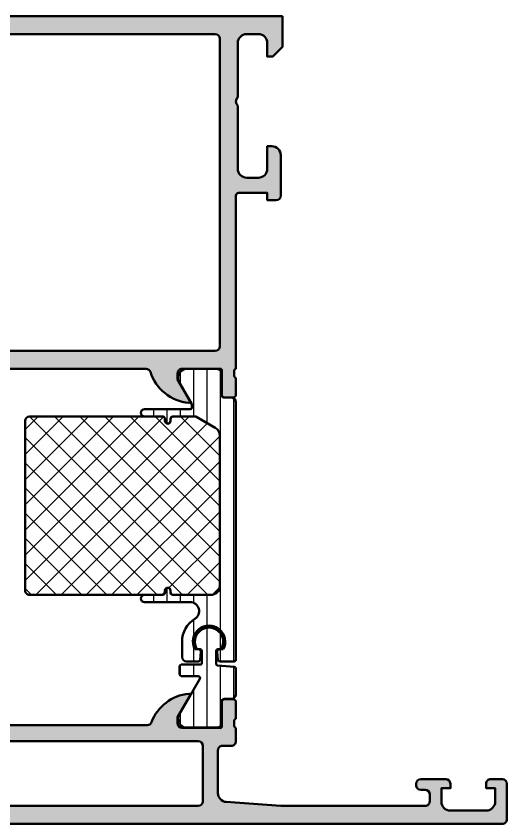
# Model space of a CAD drawing. Extents: x -25 to 78, y 0 to 90.
# Drawn here: x 23.3 to 78, y 0 to 90 of the extents above; entities that cross this region are included whole.
import ezdxf

# ---------------------------------------------------------------- set-up
doc = ezdxf.new("R2010")
doc.units = 0
for name, color, linetype, lineweight in [('0S-Alu contour', 7, 'Continuous', 50), ('0S-Alu hatch', 252, 'Continuous', 25), ('0S-Plastic contour', 254, 'Continuous', 50), ('0S-Plastic hatch', 253, 'Continuous', 25), ('0S-PT contour', 91, 'Continuous', 50), ('0S-PT hatch', 103, 'Continuous', 25)]:
    doc.layers.add(name, color=color, linetype=linetype, lineweight=lineweight)
pattern_1 = [(90, (0, 0), (-1.4859, 0), [])]

# ---------------------------------------------------------------- blocks, each defined once
blk = doc.blocks.new('438100__6F3C34F8_EB32_44B9_864B_B8C37153F507_')
at = {"layer": '0S-Alu hatch'}
h = blk.add_hatch(color=256, dxfattribs=at)
edge = h.paths.add_edge_path()
edge.add_line((53, 90), (-24.50000000000017, 90.00000000000011))
edge.add_arc((-24.50000000000017, 89.50000000000028), 0.4999999999998295, 90, 180)
edge.add_line((-25, 89.50000000000028), (-25, 85.50000000000011))
edge.add_arc((-24.5, 85.50000000000011), 0.5, 180, 270)
edge.add_line((-24.5, 85.00000000000011), (-23.20000000000033, 85.00000000000011))
edge.add_arc((-23.20000000000033, 85.50000000000038), 0.5000000000002843, 270, 360)
edge.add_line((-22.70000000000004, 85.50000000000038), (-22.70000000000004, 86.00000000000011))
edge.add_line((-22.70000000000004, 86.00000000000011), (-23.70000000000004, 86.00000000000011))
edge.add_line((-23.70000000000004, 86.00000000000011), (-23.70000000000004, 87.50000000000011))
edge.add_ellipse((-22.70000000000004, 87.50000000000011), major_axis=(-1, 0), ratio=1, start_angle=270, end_angle=360, ccw=False)
edge.add_line((-22.70000000000004, 88.50000000000011), (-18.69999999999999, 88.50000000000011))
edge.add_ellipse((-18.69999999999999, 87.50000000000017), major_axis=(-0.999999999999943, 0), ratio=1, start_angle=180, end_angle=270, ccw=False)
edge.add_line((-17.70000000000004, 87.50000000000017), (-17.70000000000004, 86.00000000000011))
edge.add_line((-17.70000000000004, 86.00000000000011), (-18.70000000000004, 86.00000000000011))
edge.add_line((-18.70000000000004, 86.00000000000011), (-18.70000000000004, 85.50000000000011))
edge.add_arc((-18.20000000000004, 85.50000000000011), 0.5, 180, 270)
edge.add_line((-18.20000000000004, 85.00000000000011), (-16.90000000000003, 85.00000000000011))
edge.add_arc((-16.90000000000003, 85.50000000000006), 0.4999999999999432, 270, 360)
edge.add_line((-16.40000000000009, 85.50000000000006), (-16.40000000000009, 87.50000000000006))
edge.add_ellipse((-15.89999999999992, 87.50000000000006), major_axis=(-0.5000000000001706, 0), ratio=1, start_angle=269.9999999999984, end_angle=360, ccw=False)
edge.add_line((-15.8999999999999, 88.00000000000023), (-10.49999999999993, 88))
edge.add_ellipse((-10.49999999999994, 87.50000000000006), major_axis=(-0.4999999999999432, 0), ratio=1, start_angle=180, end_angle=269.9999999999984, ccw=False)
edge.add_line((-10, 87.50000000000006), (-10, 80.70000000000016))
edge.add_arc((-9.5, 80.70000000000016), 0.5, 180, 270)
edge.add_line((-9.5, 80.20000000000014), (-7.000000000000227, 80.20000000000014))
edge.add_line((-7.000000000000227, 80.20000000000014), (-7, 73.50000000000011))
edge.add_ellipse((-7.525026953992664, 73.00000000000011), major_axis=(-0.7250195186467849, 0), ratio=1, start_angle=136.398650048409, end_angle=223.6013499515911, ccw=False)
edge.add_line((-7, 72.50000000000011), (-7, 68.50000000000011))
edge.add_ellipse((-7.525026953992664, 68.00000000000011), major_axis=(-0.7250195186467849, 0), ratio=1, start_angle=136.398650048409, end_angle=223.6013499515911, ccw=False)
edge.add_line((-7, 67.50000000000011), (-7, 54.80000000000007))
edge.add_arc((-6.5, 54.80000000000007), 0.5, 180, 270)
edge.add_line((-6.5, 54.30000000000006), (-3.499999999999943, 54.30000000000006))
edge.add_ellipse((-3.499999999999943, 53.80000000000013), major_axis=(-0.4999999999999432, 0), ratio=1, start_angle=180, end_angle=270, ccw=False)
edge.add_line((-3, 53.80000000000013), (-3, 50.7000000000005))
edge.add_ellipse((-3.078836446543135, 50.43247940800739), major_axis=(-0.2788950563274537, 0), ratio=1, start_angle=178.8354106258947, end_angle=253.5801235804893, ccw=False)
edge.add_line((-2.799999000000069, 50.42681100000898), (-2.79999900000007, 49.97321700000831))
edge.add_ellipse((-3.078867095643488, 49.96755634053114), major_axis=(-0.2789255417374015, 0), ratio=1, start_angle=106.4245945553595, end_angle=181.1628700729088, ccw=False)
edge.add_line((-3.000000000000227, 49.70001300000796), (-2.999999999999772, 47.82000199999991))
edge.add_arc((-2.699999999999874, 47.82000199999998), 0.2999999999998977, 180, 270)
edge.add_line((-2.699999999999874, 47.52000200000009), (-1.720025680956666, 47.5200020000001))
edge.add_arc((-1.720025680956666, 47.82000199999976), 0.2999999999996703, 270, 360)
edge.add_line((-1.420025680956996, 47.82000199999976), (-1.420025680957209, 50.57999999999981))
edge.add_ellipse((-1.300025680957205, 50.57999999999982), major_axis=(-0.1200000000000045, 0), ratio=1, start_angle=270.00000000001353, end_angle=360, ccw=False)
edge.add_line((-1.300025680957233, 50.69999999999982), (2.999999999999843, 50.70000000000016))
edge.add_ellipse((2.999999999999886, 50.20000000000027), major_axis=(-0.4999999999998864, 0), ratio=1, start_angle=180, end_angle=270.0000000000049, ccw=False)
edge.add_line((3.499999999999772, 50.20000000000027), (3.499999999999772, 49.5))
edge.add_line((3.499999999999772, 49.5), (2.118504542377706, 47.10717967697257))
edge.add_arc((2.23811978464829, 47.03811978464848), 0.1381197846481977, 150.000000000007, 275.6225775508112)
edge.add_arc((1.76177675882478, 51.87660886184492), 4.999999999996973, 275.6225775508136, 342.2515836439342)
edge.add_ellipse((6.999999999997896, 50.19999999999777), major_axis=(-0.5000000000021707, 0), ratio=1, start_angle=270.00000000000165, end_angle=342.2515836439349, ccw=False)
edge.add_line((6.999999999997882, 50.69999999999994), (37.80000000000004, 50.70000000000003))
edge.add_ellipse((37.80000000000005, 50.19999999999761), major_axis=(-0.5000000000024301, 0), ratio=1, start_angle=197.7484163560734, end_angle=270.0000000000008, ccw=False)
edge.add_arc((43.03822324117416, 51.87660886184571), 4.999999999997956, 197.7484163560719, 264.3774224492036)
edge.add_arc((42.56188021535201, 47.03811978464819), 0.1381197846482247, 264.3774224492017, 390.0000000000028)
edge.add_line((42.68149545762262, 47.1071796769723), (41.30000000000018, 49.50000000000023))
edge.add_line((41.30000000000018, 49.50000000000023), (41.30000000000018, 50.20000000000044))
edge.add_ellipse((41.79999999999989, 50.20000000000044), major_axis=(-0.4999999999997158, 0), ratio=1, start_angle=269.9999999999984, end_angle=360, ccw=False)
edge.add_line((41.79999999999991, 50.70000000000016), (46.10002568095677, 50.70000000000004))
edge.add_ellipse((46.10002568095677, 50.57999999999964), major_axis=(-0.1200000000004024, 0), ratio=1, start_angle=180, end_angle=270, ccw=False)
edge.add_line((46.22002568095718, 50.57999999999964), (46.22002568095718, 47.82000200000021))
edge.add_arc((46.52002568095719, 47.82000200000021), 0.3000000000000114, 180, 270)
edge.add_line((46.52002568095719, 47.5200020000002), (47.50000000000006, 47.5200020000002))
edge.add_arc((47.50000000000006, 47.8200020000001), 0.2999999999998977, 270, 360)
edge.add_line((47.79999999999995, 47.8200020000001), (47.79999999999995, 49.70001300000877))
edge.add_ellipse((47.87886709564308, 49.96755634053137), major_axis=(-0.2789255417368208, 0), ratio=1, start_angle=-1.162870072908504, end_angle=73.57540544463279, ccw=False)
edge.add_line((47.59999900000025, 49.97321700000853), (47.59999900000003, 50.4268110000092))
edge.add_ellipse((47.87883644654292, 50.43247940800712), major_axis=(-0.2788950563272722, 0), ratio=1, start_angle=-73.58012358056351, end_angle=1.164589374004322, ccw=False)
edge.add_line((47.80000000000018, 50.70000000000016), (47.79999999999995, 70.00000000000006))
edge.add_ellipse((48.09999999999996, 70.00000000000006), major_axis=(-0.3000000000000114, 0), ratio=1, start_angle=270, end_angle=360, ccw=False)
edge.add_line((48.09999999999996, 70.30000000000007), (51.29999999999995, 70.30000000000007))
edge.add_line((51.29999999999995, 70.30000000000007), (51.29999999999995, 69.50000000000011))
edge.add_line((51.29999999999995, 69.50000000000011), (52.29999999999995, 69.50000000000011))
edge.add_arc((52.29999999999995, 70.00000000000011), 0.5, 270, 360)
edge.add_line((52.79999999999995, 70.00000000000011), (52.79999999999995, 74.50000000000011))
edge.add_arc((51.79999999999996, 74.50000000000011), 1, 0, 90)
edge.add_line((51.79999999999996, 75.50000000000011), (51.29999999999995, 75.50000000000011))
edge.add_line((51.29999999999995, 75.50000000000011), (51.29999999999995, 73.00000000000006))
edge.add_ellipse((50.30000000000001, 73.00000000000006), major_axis=(-0.999999999999943, 0), ratio=1, start_angle=90, end_angle=180, ccw=False)
edge.add_line((50.30000000000001, 72.00000000000011), (49.00000000000005, 72.00000000000011))
edge.add_ellipse((49.00000000000005, 73.00000000000017), major_axis=(-1.000000000000056, 0), ratio=1, start_angle=0, end_angle=90, ccw=False)
edge.add_line((48, 73.00000000000017), (48, 80.00000000000011))
edge.add_ellipse((48.52500000000003, 80.5), major_axis=(-0.7249999999999464, 0), ratio=1, start_angle=-43.60281897272017, end_angle=43.602818972695275, ccw=False)
edge.add_line((48.00000000000022, 81.00000000000011), (48, 87.00000000000001))
edge.add_ellipse((49.00000000000005, 87.00000000000004), major_axis=(-1.000000000000056, 0), ratio=1, start_angle=270, end_angle=360, ccw=False)
edge.add_line((49.00000000000005, 88.00000000000009), (50.29999999999984, 88.00000000000011))
edge.add_ellipse((50.29999999999984, 87), major_axis=(-1.000000000000113, 0), ratio=1, start_angle=180, end_angle=270, ccw=False)
edge.add_line((51.29999999999995, 87), (51.29999999999995, 85.5))
edge.add_line((51.29999999999995, 85.5), (51.90000000000009, 85.50000000000011))
edge.add_line((51.90000000000009, 85.50000000000011), (53, 86.60000000000001))
edge.add_line((53, 86.60000000000001), (53, 90))
edge = h.paths.add_edge_path()
edge.add_line((-8.299999999999955, 82.40000000000013), (-8.299999999999955, 87.49999999999947))
edge.add_ellipse((-7.799999999999442, 87.49999999999947), major_axis=(-0.5000000000005116, 0), ratio=1, start_angle=270, end_angle=360, ccw=False)
edge.add_line((-7.799999999999442, 88), (45.49999999999999, 88))
edge.add_ellipse((45.49999999999999, 87.5), major_axis=(-0.5, 0), ratio=1, start_angle=180, end_angle=270, ccw=False)
edge.add_line((46, 87.5), (45.99999999999977, 53.19999999999983))
edge.add_ellipse((45.50000000000006, 53.19999999999983), major_axis=(-0.4999999999997158, 0), ratio=1, start_angle=90, end_angle=180, ccw=False)
edge.add_line((45.50000000000006, 52.70000000000012), (6.000000000000284, 52.70000000000012))
edge.add_ellipse((6.000000000000284, 53.20000000000018), major_axis=(-0.500000000000057, 0), ratio=1, start_angle=0, end_angle=90, ccw=False)
edge.add_line((5.500000000000227, 53.19999999999998), (5.5, 53.80000000000001))
edge.add_arc((5.000000000000056, 53.80000000000001), 0.4999999999999432, 0, 89.99999999999837)
edge.add_line((5.000000000000071, 54.29999999999996), (-0.7999999999999688, 54.30000000000006))
edge.add_ellipse((-0.7999999999999546, 54.80000000000007), major_axis=(-0.5, 0), ratio=1, start_angle=0, end_angle=89.9999999999983, ccw=False)
edge.add_line((-1.299999999999954, 54.80000000000007), (-1.299999999999954, 55.60000000000013))
edge.add_arc((-1.799999999999954, 55.60000000000013), 0.5, 0, 90)
edge.add_line((-1.799999999999954, 56.10000000000013), (-4.800000000000238, 56.10000000000013))
edge.add_ellipse((-4.800000000000238, 56.60000000000053), major_axis=(-0.5000000000003979, 0), ratio=1, start_angle=0, end_angle=90, ccw=False)
edge.add_line((-5.300000000000636, 56.60000000000057), (-5.299999999999954, 64.20000000000061))
edge.add_line((-5.299999999999954, 64.20000000000061), (-4.499999999999772, 65.00000000000045))
edge.add_line((-4.499999999999772, 65.00000000000045), (-4.5, 76))
edge.add_line((-4.5, 76), (-5.299999999999727, 76.80000000000018))
edge.add_line((-5.299999999999727, 76.80000000000018), (-5.300000000000181, 80.9000000000002))
edge.add_arc((-6.300000000000068, 80.9000000000002), 0.9999999999998863, 0, 90)
edge.add_line((-6.300000000000068, 81.9000000000001), (-7.799999999999897, 81.9000000000001))
edge.add_ellipse((-7.799999999999897, 82.40000000000013), major_axis=(-0.500000000000057, 0), ratio=1, start_angle=0, end_angle=90, ccw=False)
at = {"layer": '0S-Alu contour', "color": 7}
for points in [[(-25, 89.50000000000028), (-25, 85.50000000000011)], [(53, 90), (-24.50000000000017, 90.00000000000011)], [(51.29999999999995, 87), (51.29999999999995, 85.5), (51.90000000000009, 85.50000000000011), (53, 86.60000000000001), (53, 90)], [(-22.70000000000004, 88.50000000000011), (-18.69999999999999, 88.50000000000011)], [(-22.70000000000004, 85.50000000000038), (-22.70000000000004, 86.00000000000011), (-23.70000000000004, 86.00000000000011), (-23.70000000000004, 87.50000000000011)], [(-17.70000000000004, 87.50000000000017), (-17.70000000000004, 86.00000000000011), (-18.70000000000004, 86.00000000000011), (-18.70000000000004, 85.50000000000011)], [(-16.40000000000009, 85.50000000000006), (-16.40000000000009, 87.50000000000006)], [(-15.8999999999999, 88.00000000000023), (-10.49999999999993, 88)], [(-10, 87.50000000000006), (-10, 80.70000000000016)], [(-8.299999999999955, 82.40000000000013), (-8.299999999999955, 87.49999999999947)], [(-7.799999999999442, 88), (45.49999999999999, 88)], [(46, 87.5), (45.99999999999977, 53.19999999999983)], [(49.00000000000005, 88.00000000000009), (50.29999999999984, 88.00000000000011)], [(48.00000000000022, 81.00000000000011), (48, 87.00000000000001)], [(-24.5, 85.00000000000011), (-23.20000000000033, 85.00000000000011)], [(-18.20000000000004, 85.00000000000011), (-16.90000000000003, 85.00000000000011)], [(-6.300000000000068, 81.9000000000001), (-7.799999999999897, 81.9000000000001)], [(-9.5, 80.20000000000014), (-7.000000000000227, 80.20000000000014), (-7, 73.50000000000011)], [(-5.300000000000636, 56.60000000000057), (-5.299999999999954, 64.20000000000061), (-4.499999999999772, 65.00000000000045), (-4.5, 76), (-5.299999999999727, 76.80000000000018), (-5.300000000000181, 80.9000000000002)], [(48, 73.00000000000017), (48, 80.00000000000011)], [(51.79999999999996, 75.50000000000011), (51.29999999999995, 75.50000000000011), (51.29999999999995, 73.00000000000006)], [(52.79999999999995, 70.00000000000011), (52.79999999999995, 74.50000000000011)], [(-7, 72.50000000000011), (-7, 68.50000000000011)], [(50.30000000000001, 72.00000000000011), (49.00000000000005, 72.00000000000011)], [(48.09999999999996, 70.30000000000007), (51.29999999999995, 70.30000000000007), (51.29999999999995, 69.50000000000011), (52.29999999999995, 69.50000000000011)], [(47.80000000000018, 50.70000000000016), (47.79999999999995, 70.00000000000006)], [(-7, 67.50000000000011), (-7, 54.80000000000007)], [(-1.799999999999954, 56.10000000000013), (-4.800000000000238, 56.10000000000013)], [(-1.299999999999954, 54.80000000000007), (-1.299999999999954, 55.60000000000013)], [(-6.5, 54.30000000000006), (-3.499999999999943, 54.30000000000006)], [(5.000000000000071, 54.29999999999996), (-0.7999999999999688, 54.30000000000006)], [(-3, 53.80000000000013), (-3, 50.7000000000005)], [(5.500000000000227, 53.19999999999998), (5.5, 53.80000000000001)], [(45.50000000000006, 52.70000000000012), (6.000000000000284, 52.70000000000012)], [(-2.799999000000069, 50.42681100000898), (-2.79999900000007, 49.97321700000831)], [(-1.420025680956996, 47.82000199999976), (-1.420025680957209, 50.57999999999981)], [(-1.300025680957233, 50.69999999999982), (2.999999999999843, 50.70000000000016)], [(6.999999999997882, 50.69999999999994), (37.80000000000004, 50.70000000000003)], [(41.79999999999991, 50.70000000000016), (46.10002568095677, 50.70000000000004)], [(46.22002568095718, 50.57999999999964), (46.22002568095718, 47.82000200000021)], [(47.59999900000025, 49.97321700000853), (47.59999900000003, 50.4268110000092)], [(-3.000000000000227, 49.70001300000796), (-2.999999999999772, 47.82000199999991)], [(3.499999999999772, 50.20000000000027), (3.499999999999772, 49.5), (2.118504542377706, 47.10717967697257)], [(42.68149545762262, 47.1071796769723), (41.30000000000018, 49.50000000000023), (41.30000000000018, 50.20000000000044)], [(47.79999999999995, 47.8200020000001), (47.79999999999995, 49.70001300000877)], [(-2.699999999999874, 47.52000200000009), (-1.720025680956666, 47.5200020000001)], [(46.52002568095719, 47.5200020000002), (47.50000000000006, 47.5200020000002)]]:
    blk.add_lwpolyline(points, dxfattribs=at)
for centre, radius, start, end in [((-24.50000000000017, 89.50000000000028), 0.4999999999998295, 90, 180), ((-24.5, 85.50000000000011), 0.5, 180, 270), ((-23.20000000000033, 85.50000000000038), 0.5000000000002843, 270, 0), ((-18.20000000000004, 85.50000000000011), 0.5, 180, 270), ((-16.90000000000003, 85.50000000000006), 0.4999999999999432, 270, 0), ((-6.300000000000068, 80.9000000000002), 0.9999999999998863, 0, 90), ((-9.5, 80.70000000000016), 0.5, 180, 270), ((51.79999999999996, 74.50000000000011), 1, 0, 90), ((52.29999999999995, 70.00000000000011), 0.5, 270, 0), ((-1.799999999999954, 55.60000000000013), 0.5, 0, 90), ((-6.5, 54.80000000000007), 0.5, 180, 270), ((5.000000000000056, 53.80000000000001), 0.4999999999999432, 0, 89.99999999999837), ((1.76177675882478, 51.87660886184492), 4.999999999996973, 275.6225775508136, 342.2515836439342), ((43.03822324117416, 51.87660886184571), 4.999999999997956, 197.7484163560719, 264.3774224492036), ((-2.699999999999874, 47.82000199999998), 0.2999999999998977, 180, 270), ((-1.720025680956666, 47.82000199999976), 0.2999999999996703, 270, 0), ((46.52002568095719, 47.82000200000021), 0.3000000000000114, 180, 270), ((47.50000000000006, 47.8200020000001), 0.2999999999998977, 270, 0), ((2.23811978464829, 47.03811978464848), 0.1381197846481977, 150.000000000007, 275.6225775508112), ((42.56188021535201, 47.03811978464819), 0.1381197846482247, 264.3774224492017, 30.00000000000279)]:
    blk.add_arc(centre, radius, start, end, dxfattribs=at)
at = {"layer": '0S-Alu contour', "color": 7, "extrusion": (0, 0, -1)}
for centre, radius, start, end in [((22.70000000000004, 87.50000000000011), 1, 0, 90), ((18.69999999999999, 87.50000000000017), 0.999999999999943, 90, 180), ((15.89999999999992, 87.50000000000006), 0.5000000000001706, 0, 90.0000000000016), ((10.49999999999994, 87.50000000000006), 0.4999999999999432, 90.0000000000016, 180), ((7.799999999999442, 87.49999999999947), 0.5000000000005116, 0, 90), ((-45.49999999999999, 87.5), 0.5, 90, 180), ((-49.00000000000005, 87.00000000000004), 1.000000000000056, 0, 90), ((-50.29999999999984, 87), 1.000000000000113, 90, 180), ((7.799999999999897, 82.40000000000013), 0.500000000000057, 270, 0), ((-48.52500000000003, 80.5), 0.7249999999999464, 316.3971810273047, 43.60281897272027), ((7.525026953992664, 73.00000000000011), 0.7250195186467849, 136.3986500484089, 223.601349951591), ((-49.00000000000005, 73.00000000000017), 1.000000000000056, 270, 0), ((-50.30000000000001, 73.00000000000006), 0.999999999999943, 180, 270), ((-48.09999999999996, 70.00000000000006), 0.3000000000000114, 0, 90), ((7.525026953992664, 68.00000000000011), 0.7250195186467849, 136.3986500484089, 223.601349951591), ((4.800000000000238, 56.60000000000053), 0.5000000000003979, 270, 0), ((3.499999999999943, 53.80000000000013), 0.4999999999999432, 90, 180), ((0.7999999999999546, 54.80000000000007), 0.5, 270.0000000000017, 0), ((-6.000000000000284, 53.20000000000018), 0.500000000000057, 270, 0), ((-45.50000000000006, 53.19999999999983), 0.4999999999997158, 180, 270), ((3.078836446543135, 50.43247940800739), 0.2788950563274537, 106.4198764195107, 181.1645893741054), ((1.300025680957205, 50.57999999999982), 0.1200000000000045, 0, 89.99999999998644), ((-2.999999999999886, 50.20000000000027), 0.4999999999998864, 89.99999999999511, 180), ((-6.999999999997896, 50.19999999999777), 0.5000000000021707, 17.74841635606507, 89.99999999999837), ((-37.80000000000005, 50.19999999999761), 0.5000000000024301, 89.9999999999992, 162.2515836439266), ((-41.79999999999989, 50.20000000000044), 0.4999999999997158, 0, 90.0000000000016), ((-46.10002568095677, 50.57999999999964), 0.1200000000004024, 90, 180), ((-47.87883644654292, 50.43247940800712), 0.2788950563272722, 358.8354106259957, 73.58012358056352), ((3.078867095643488, 49.96755634053114), 0.2789255417374015, 178.8371299270912, 253.5754054446405), ((-47.87886709564308, 49.96755634053137), 0.2789255417368208, 286.4245945553672, 1.162870072908478)]:
    blk.add_arc(centre, radius, start, end, dxfattribs=at)
blk = doc.blocks.new('430220__4B7FE8E5_31DA_4BE9_832D_DB6451E05765_')
at = {"layer": '0S-Alu hatch'}
h = blk.add_hatch(color=256, dxfattribs=at)
edge = h.paths.add_edge_path()
edge.add_arc((-4.499969482420866, 9.000620840482831), 0.5000305185103997, 180, 270.0000000059288)
edge.add_line((-4.499969482369124, 8.500590321972432), (4.500030519908207, 8.500590323835214))
edge.add_ellipse((4.500030519908207, 8.000620839028297), major_axis=(-0.4999694848069148, 0), ratio=1, start_angle=180, end_angle=270, ccw=False)
edge.add_line((5.000000004715122, 8.000620839028297), (4.999999999068748, 0.500620840482843))
edge.add_arc((5.500030517579133, 0.5006208404828439), 0.5000305185103855, 180, 269.9995302359462)
edge.add_line((5.500026417864191, 0.000590321989265), (77.49999590064273, 1.68057e-11))
edge.add_arc((77.50000000010735, 0.499999999892655), 0.499999999892655, 269.9995302359581, 360)
edge.add_line((78, 0.4999999998926549), (78, 4.473556293968407))
edge.add_arc((77.50000000000003, 4.473556293968407), 0.4999999999999716, 0, 90)
edge.add_line((77.50000000000003, 4.973556293968378), (76.20000000000076, 4.973556293968401))
edge.add_arc((76.20000000000074, 4.473556293968385), 0.500000000000016, 89.99999999999837, 180)
edge.add_line((75.70000000000073, 4.473556293968385), (75.70000000000073, 3.973556293968385))
edge.add_line((75.70000000000073, 3.973556293968385), (76.70000000000071, 3.973556293968386))
edge.add_line((76.70000000000071, 3.973556293968386), (76.70000000000071, 2.473556293968371))
edge.add_ellipse((75.70000000000074, 2.473556293968371), major_axis=(-0.9999999999999857, 0), ratio=1, start_angle=90, end_angle=180, ccw=False)
edge.add_line((75.70000000000074, 1.473556293968385), (71.70000000000076, 1.473556293968385))
edge.add_ellipse((71.70000000000076, 2.47355629396841), major_axis=(-1.000000000000024, 0), ratio=1, start_angle=0, end_angle=90, ccw=False)
edge.add_line((70.70000000000073, 2.47355629396841), (70.70000000000073, 3.973556293968385))
edge.add_line((70.70000000000073, 3.973556293968385), (71.70000000000071, 3.973556293968385))
edge.add_line((71.70000000000071, 3.973556293968385), (71.70000000000071, 4.473556293968371))
edge.add_arc((71.20000000000071, 4.473556293968371), 0.5000000000000142, 0, 90)
edge.add_line((71.20000000000071, 4.973556293968385), (68.40000000000146, 4.973556293968371))
edge.add_arc((68.40000000000146, 4.473556293968373), 0.4999999999999983, 90, 180)
edge.add_line((67.90000000000146, 4.473556293968373), (67.90000000000146, 4.273556293967661))
edge.add_arc((68.40000000000146, 4.273556293967661), 0.5, 180, 270)
edge.add_line((68.40000000000146, 3.773556293967661), (68.90000000000146, 3.773556293967658))
edge.add_ellipse((68.90000000000146, 3.273556293967658), major_axis=(-0.5, 0), ratio=1, start_angle=180, end_angle=270, ccw=False)
edge.add_line((69.40000000000146, 3.273556293967658), (69.40000000000146, 2.500153605597636))
edge.add_ellipse((68.90000000000146, 2.500153605597626), major_axis=(-0.5000000000000142, 0), ratio=1, start_angle=89.99844583229412, end_angle=180, ccw=False)
edge.add_line((68.89998643732964, 2.000153605781558), (52.80002675781187, 2.000590322903704))
edge.add_line((52.80002675781187, 2.000590322903704), (46.72878077675364, 2.434244210656173))
edge.add_ellipse((46.80002675781151, 3.431702986838199), major_axis=(-0.9999999999997218, 0), ratio=1, start_angle=0, end_angle=85.91444462124048, ccw=False)
edge.add_line((45.80002675781179, 3.431702986838199), (45.80002675781179, 8.20059032290443))
edge.add_ellipse((46.30002675781177, 8.20059032290443), major_axis=(-0.4999999999999858, 0), ratio=1, start_angle=269.9999999999992, end_angle=360, ccw=False)
edge.add_line((46.30002675781178, 8.700590322904416), (47.30002675781179, 8.700590322904414))
edge.add_arc((47.3000267578118, 9.200590322904397), 0.4999999999999823, 269.9999999999992, 360)
edge.add_line((47.80002675781178, 9.200590322904397), (47.80002675781179, 10.70059032290444))
edge.add_ellipse((47.87886320435484, 10.96811091489756), major_axis=(-0.2788950563274453, 0), ratio=1, start_angle=-1.1645893741010127, end_angle=73.58012358050547, ccw=False)
edge.add_line((47.60002575781178, 10.97377932289595), (47.60002575781179, 11.42737332289595))
edge.add_ellipse((47.87889385345496, 11.43303398237301), major_axis=(-0.2789255417371504, 0), ratio=1, start_angle=-73.57540544464513, end_angle=1.1628700728853119, ccw=False)
edge.add_line((47.80002675781179, 11.70057732289595), (47.80002675781179, 13.58058832290446))
edge.add_arc((47.50002675781177, 13.58058832290446), 0.3000000000000043, 0, 90)
edge.add_line((47.50002675781177, 13.88058832290446), (46.52005243876899, 13.88058832290446))
edge.add_arc((46.52005243876899, 13.58058832290446), 0.2999999999999989, 90, 180)
edge.add_line((46.22005243876899, 13.58058832290446), (46.22005243876897, 10.82059032290445))
edge.add_ellipse((46.10005243876898, 10.82059032290445), major_axis=(-0.1199999999999974, 0), ratio=1, start_angle=90.00000000000341, end_angle=180, ccw=False)
edge.add_line((46.10005243876899, 10.70059032290446), (41.80002675781179, 10.70059032290446))
edge.add_ellipse((41.80002675781179, 11.20059032290446), major_axis=(-0.5000000000000018, 0), ratio=1, start_angle=0, end_angle=90, ccw=False)
edge.add_line((41.30002675781179, 11.20059032290446), (41.3000267578118, 11.90059032290445))
edge.add_line((41.3000267578118, 11.90059032290445), (42.68152221543413, 14.29341064593202))
edge.add_arc((42.56190697316347, 14.36247053825617), 0.1381197846482983, 329.9999999999996, 455.6225775507923)
edge.add_arc((43.0382499989856, 9.52398146105655), 5.000000000000116, 95.62257755079365, 158.9376648512882)
edge.add_ellipse((37.90570507397338, 11.50059032290369), major_axis=(-0.500000000000005, 0), ratio=1, start_angle=90, end_angle=158.9376648512882, ccw=False)
edge.add_line((37.90570507397338, 11.00059032290369), (6.894321684330947, 11.00059032290369))
edge.add_ellipse((6.894321684330947, 11.50059032290358), major_axis=(-0.4999999999998917, 0), ratio=1, start_angle=21.06233513443658, end_angle=90, ccw=False)
edge.add_arc((1.761776758826357, 9.523981462335234), 5.000000000000127, 21.0623351344367, 84.3774224492083)
edge.add_arc((2.238119784648304, 14.3624705395349), 0.1381197846482797, 84.3774224492032, 209.9999999999989)
edge.add_line((2.118504542377657, 14.29341064721077), (3.500000000000014, 11.90059032418316))
edge.add_line((3.500000000000014, 11.90059032418316), (3.500000000000014, 11.20059032418319))
edge.add_ellipse((3.000000000000014, 11.20059032418319), major_axis=(-0.5, 0), ratio=1, start_angle=90, end_angle=180, ccw=False)
edge.add_line((3.000000000000014, 10.70059032418319), (-1.30002568095719, 10.70059032418321))
edge.add_ellipse((-1.300025680957205, 10.82059032418319), major_axis=(-0.1199999999999868, 0), ratio=1, start_angle=0, end_angle=90.00000000000682, ccw=False)
edge.add_line((-1.420025680957191, 10.82059032418319), (-1.420025680957209, 13.58058832418322))
edge.add_arc((-1.720025680957206, 13.58058832418322), 0.2999999999999971, 0, 90)
edge.add_line((-1.720025680957206, 13.88058832418322), (-2.699999999999945, 13.88058832418322))
edge.add_arc((-2.699999999999945, 13.58058832418318), 0.3000000000000398, 90, 180)
edge.add_line((-2.999999999999985, 13.58058832418318), (-2.999999999999985, 11.7005773241747))
edge.add_ellipse((-3.078867095643147, 11.43303398365175), major_axis=(-0.2789255417371593, 0), ratio=1, start_angle=178.8371299270976, end_angle=253.5754054446472, ccw=False)
edge.add_line((-2.79999899999997, 11.42737332417461), (-2.799998999999999, 10.97377932417463))
edge.add_ellipse((-3.078836446542993, 10.96811091617631), major_axis=(-0.2788950563273799, 0), ratio=1, start_angle=106.4198764194876, end_angle=181.1645893740863, ccw=False)
edge.add_line((-2.999999999999986, 10.70059032418324), (-2.999999999767183, 10.30057811633729))
edge.add_ellipse((-3.499984741443, 10.30057811633731), major_axis=(-0.4999847416758171, 0), ratio=1, start_angle=89.9999999999983, end_angle=180, ccw=False)
edge.add_line((-3.499984741443014, 9.80059337466149), (-4.499938970429425, 9.800593378385672))
edge.add_arc((-4.49993897042944, 9.300532337407812), 0.5000610409778599, 89.99999999999837, 179.9877617961917)
edge.add_line((-4.999999999999992, 9.30063914892066), (-5.000000000931265, 9.00062084048283))
edge = h.paths.add_edge_path()
edge.add_line((6.700003051509185, 2.500606137361742), (6.700003051759267, 8.700590322903693))
edge.add_ellipse((7.200003051759267, 8.700590322903693), major_axis=(-0.5, 0), ratio=1, start_angle=270, end_angle=360, ccw=False)
edge.add_line((7.200003051759267, 9.200590322903693), (43.60003896484523, 9.200590322903677))
edge.add_ellipse((43.60003896484523, 8.700590322903693), major_axis=(-0.4999999999999858, 0), ratio=1, start_angle=180, end_angle=270, ccw=False)
edge.add_line((44.10003896484522, 8.700590322903693), (44.10003896484522, 2.50059032290369))
edge.add_ellipse((43.60003896484522, 2.50059032290369), major_axis=(-0.5, 0), ratio=1, start_angle=90, end_angle=180, ccw=False)
edge.add_line((43.60003896484522, 2.00059032290369), (7.200003051759267, 2.000590322903696))
edge.add_ellipse((7.20001886621732, 2.500606137361742), major_axis=(-0.500015814708135, 0), ratio=1, start_angle=0, end_angle=89.99818785391352, ccw=False)
at = {"layer": '0S-Alu contour', "color": 7}
for points in [[(-2.999999999999985, 13.58058832418318), (-2.999999999999985, 11.7005773241747)], [(-1.720025680957206, 13.88058832418322), (-2.699999999999945, 13.88058832418322)], [(-1.420025680957191, 10.82059032418319), (-1.420025680957209, 13.58058832418322)], [(2.118504542377657, 14.29341064721077), (3.500000000000014, 11.90059032418316), (3.500000000000014, 11.20059032418319)], [(41.30002675781179, 11.20059032290446), (41.3000267578118, 11.90059032290445), (42.68152221543413, 14.29341064593202)], [(46.22005243876899, 13.58058832290446), (46.22005243876897, 10.82059032290445)], [(47.50002675781177, 13.88058832290446), (46.52005243876899, 13.88058832290446)], [(47.80002675781179, 11.70057732289595), (47.80002675781179, 13.58058832290446)], [(-2.79999899999997, 11.42737332417461), (-2.799998999999999, 10.97377932417463)], [(37.90570507397338, 11.00059032290369), (6.894321684330947, 11.00059032290369)], [(47.60002575781178, 10.97377932289595), (47.60002575781179, 11.42737332289595)], [(-2.999999999999986, 10.70059032418324), (-2.999999999767183, 10.30057811633729)], [(3.000000000000014, 10.70059032418319), (-1.30002568095719, 10.70059032418321)], [(46.10005243876899, 10.70059032290446), (41.80002675781179, 10.70059032290446)], [(47.80002675781178, 9.200590322904397), (47.80002675781179, 10.70059032290444)], [(-4.999999999999992, 9.30063914892066), (-5.000000000931265, 9.00062084048283)], [(-3.499984741443014, 9.80059337466149), (-4.499938970429425, 9.800593378385672)], [(7.200003051759267, 9.200590322903693), (43.60003896484523, 9.200590322903677)], [(-4.499969482369124, 8.500590321972432), (4.500030519908207, 8.500590323835214)], [(6.700003051509185, 2.500606137361742), (6.700003051759267, 8.700590322903693)], [(44.10003896484522, 8.700590322903693), (44.10003896484522, 2.50059032290369)], [(45.80002675781179, 3.431702986838199), (45.80002675781179, 8.20059032290443)], [(46.30002675781178, 8.700590322904416), (47.30002675781179, 8.700590322904414)], [(5.000000004715122, 8.000620839028297), (4.999999999068748, 0.500620840482843)], [(71.20000000000071, 4.973556293968385), (68.40000000000146, 4.973556293968371)], [(77.50000000000003, 4.973556293968378), (76.20000000000076, 4.973556293968401)], [(67.90000000000146, 4.473556293968373), (67.90000000000146, 4.273556293967661)], [(68.40000000000146, 3.773556293967661), (68.90000000000146, 3.773556293967658)], [(70.70000000000073, 2.47355629396841), (70.70000000000073, 3.973556293968385), (71.70000000000071, 3.973556293968385), (71.70000000000071, 4.473556293968371)], [(75.70000000000073, 4.473556293968385), (75.70000000000073, 3.973556293968385), (76.70000000000071, 3.973556293968386), (76.70000000000071, 2.473556293968371)], [(78, 0.4999999998926549), (78, 4.473556293968407)], [(69.40000000000146, 3.273556293967658), (69.40000000000146, 2.500153605597636)], [(43.60003896484522, 2.00059032290369), (7.200003051759267, 2.000590322903696)], [(68.89998643732964, 2.000153605781558), (52.80002675781187, 2.000590322903704), (46.72878077675364, 2.434244210656173)], [(75.70000000000074, 1.473556293968385), (71.70000000000076, 1.473556293968385)], [(5.500026417864191, 0.000590321989265), (77.49999590064273, 1.68057e-11)]]:
    blk.add_lwpolyline(points, dxfattribs=at)
for centre, radius, start, end in [((2.238119784648304, 14.3624705395349), 0.1381197846482797, 84.3774224492032, 209.9999999999989), ((1.761776758826357, 9.523981462335234), 5.000000000000127, 21.0623351344367, 84.3774224492083), ((43.0382499989856, 9.52398146105655), 5.000000000000116, 95.62257755079365, 158.9376648512882), ((42.56190697316347, 14.36247053825617), 0.1381197846482983, 329.9999999999996, 95.62257755079234), ((-2.699999999999945, 13.58058832418318), 0.3000000000000398, 90, 180), ((-1.720025680957206, 13.58058832418322), 0.2999999999999971, 0, 90), ((46.52005243876899, 13.58058832290446), 0.2999999999999989, 90, 180), ((47.50002675781177, 13.58058832290446), 0.3000000000000043, 0, 90), ((-4.49993897042944, 9.300532337407812), 0.5000610409778599, 89.99999999999837, 179.9877617961917), ((-4.499969482420866, 9.000620840482831), 0.5000305185103997, 180, 270.0000000059288), ((47.3000267578118, 9.200590322904397), 0.4999999999999823, 269.9999999999992, 0), ((68.40000000000146, 4.473556293968373), 0.4999999999999983, 90, 180), ((71.20000000000071, 4.473556293968371), 0.5000000000000142, 0, 90), ((76.20000000000074, 4.473556293968385), 0.500000000000016, 89.99999999999837, 180), ((77.50000000000003, 4.473556293968407), 0.4999999999999716, 0, 90), ((68.40000000000146, 4.273556293967661), 0.5, 180, 270), ((5.500030517579133, 0.5006208404828439), 0.5000305185103855, 180, 269.9995302359462), ((77.50000000010735, 0.499999999892655), 0.499999999892655, 269.9995302359581, 0)]:
    blk.add_arc(centre, radius, start, end, dxfattribs=at)
at = {"layer": '0S-Alu contour', "color": 7, "extrusion": (0, 0, -1)}
for centre, radius, start, end in [((3.078867095643147, 11.43303398365175), 0.2789255417371593, 106.4245945553528, 181.1628700729025), ((-47.87889385345496, 11.43303398237301), 0.2789255417371504, 358.8371299271147, 73.57540544464514), ((3.078836446542993, 10.96811091617631), 0.2788950563273799, 178.8354106259137, 253.5801235805124), ((1.300025680957205, 10.82059032418319), 0.1199999999999868, 269.9999999999932, 0), ((-3.000000000000014, 11.20059032418319), 0.5, 180, 270), ((-6.894321684330947, 11.50059032290358), 0.4999999999998917, 270, 338.9376648655634), ((-37.90570507397338, 11.50059032290369), 0.500000000000005, 201.0623351487118, 270), ((-41.80002675781179, 11.20059032290446), 0.5000000000000018, 270, 0), ((-46.10005243876898, 10.82059032290445), 0.1199999999999974, 180, 269.9999999999966), ((-47.87886320435484, 10.96811091489756), 0.2788950563274453, 286.4198764194945, 1.164589374100992), ((3.499984741443, 10.30057811633731), 0.4999847416758172, 180, 270.0000000000017), ((-7.200003051759267, 8.700590322903693), 0.5, 0, 90), ((-43.60003896484523, 8.700590322903693), 0.4999999999999858, 90, 180), ((-4.500030519908207, 8.000620839028297), 0.4999694848069148, 90, 180), ((-46.30002675781177, 8.20059032290443), 0.4999999999999858, 0, 90.00000000000081), ((-68.90000000000146, 3.273556293967658), 0.5, 90, 180), ((-46.80002675781151, 3.431702986838199), 0.9999999999997218, 274.0855553787596, 0), ((-7.20001886621732, 2.500606137361742), 0.500015814708135, 270.0018121460865, 0), ((-43.60003896484522, 2.50059032290369), 0.5, 180, 270), ((-68.90000000000146, 2.500153605597626), 0.5000000000000142, 180, 270.0015541677059), ((-71.70000000000076, 2.47355629396841), 1.000000000000024, 270, 0), ((-75.70000000000074, 2.473556293968371), 0.9999999999999857, 180, 270)]:
    blk.add_arc(centre, radius, start, end, dxfattribs=at)
blk = doc.blocks.new('439070__F13C1319_8025_4647_94DE_BF1B5FA02B98_')
at = {"layer": '0S-PT hatch'}
h = blk.add_hatch(dxfattribs=at)
h.set_pattern_fill('ANSI37', color=256, scale=0.625, angle=90, style=0)
h.set_pattern_definition([(135, (0, 0), (-1.403165018917055, -1.403165018917055), []), (225, (0, 0), (1.403165018917055, -1.403165018917055), [])])
edge = h.paths.add_edge_path()
edge.add_arc((24.80006380867935, 44.90002398407161), 0.4900233185011161, 90.00000000001994, 180)
edge.add_line((24.31004049017823, 44.90002398408552), (24.31004049017812, 26.00004620592408))
edge.add_arc((24.80006380867948, 26.00004620592408), 0.4900233185013576, 180, 270.0000000000008)
edge.add_line((24.80006380867948, 25.51002288742272), (39.6000389648427, 25.51002288796653))
edge.add_arc((39.60003896484289, 25.80002288796667), 0.2900000000001377, 269.9999999999621, 360)
edge.add_line((39.89003896484303, 25.80002288796667), (39.89003896484302, 26.0000228879665))
edge.add_ellipse((40.20003438720624, 26.00002288796654), major_axis=(-0.3099954223632224, 0), ratio=1, start_angle=180, end_angle=360, ccw=False)
edge.add_line((40.51002980956947, 26.00002288796658), (40.51002980956957, 25.8000228879663))
edge.add_arc((40.80002980956964, 25.80002288796647), 0.290000000000056, 180, 270)
edge.add_line((40.80002980956964, 25.51002288796642), (45.00003173847292, 25.51002288796642))
edge.add_arc((45.00003173847292, 26.50002288796641), 0.9899999999999948, 269.9999999999996, 360.0000619442053)
edge.add_line((45.99003173847235, 26.50002395828544), (45.99001912860599, 43.27920798496899))
edge.add_arc((44.99994418814817, 43.27920724089905), 0.9900749404581031, 4.3054239785e-05, 60.00506637502101)
edge.add_line((45.49490583825388, 44.13668106128526), (43.32356844287752, 45.39004730202891))
edge.add_line((43.32356844287752, 45.39004730202891), (40.80002980956965, 45.39004730202891))
edge.add_arc((40.80002980956965, 45.10004730202885), 0.2900000000000631, 90, 180)
edge.add_line((40.51002980956959, 45.10004730202885), (40.51002980956958, 44.9000473020289))
edge.add_ellipse((40.20003438720625, 44.9000473020289), major_axis=(-0.3099954223633361, 0), ratio=1, start_angle=0, end_angle=180, ccw=False)
edge.add_line((39.89003896484291, 44.9000473020289), (39.89003896484291, 45.10004730202893))
edge.add_arc((39.60003896484293, 45.10004730202893), 0.2899999999999778, 0, 89.99999999789566)
edge.add_line((39.60003896485358, 45.39004730202891), (24.80006380867918, 45.39004730257272))
at = {"layer": '0S-PT contour', "color": 7}
for points in [[(39.60003896485358, 45.39004730202891), (24.80006380867918, 45.39004730257272)], [(39.89003896484291, 44.9000473020289), (39.89003896484291, 45.10004730202893)], [(40.51002980956959, 45.10004730202885), (40.51002980956958, 44.9000473020289)], [(45.49490583825388, 44.13668106128526), (43.32356844287752, 45.39004730202891), (40.80002980956965, 45.39004730202891)], [(24.31004049017823, 44.90002398408552), (24.31004049017812, 26.00004620592408)], [(45.99003173847235, 26.50002395828544), (45.99001912860599, 43.27920798496899)], [(24.80006380867948, 25.51002288742272), (39.6000389648427, 25.51002288796653)], [(39.89003896484303, 25.80002288796667), (39.89003896484302, 26.0000228879665)], [(40.51002980956947, 26.00002288796658), (40.51002980956957, 25.8000228879663)], [(40.80002980956964, 25.51002288796642), (45.00003173847292, 25.51002288796642)]]:
    blk.add_lwpolyline(points, dxfattribs=at)
for centre, radius, start, end in [((24.80006380867935, 44.90002398407161), 0.4900233185011161, 90.00000000001994, 180), ((39.60003896484293, 45.10004730202893), 0.2899999999999778, 0, 89.99999999789566), ((40.80002980956965, 45.10004730202885), 0.2900000000000631, 90, 180), ((44.99994418814817, 43.27920724089905), 0.9900749404581031, 4.3054239785e-05, 60.00506637502101), ((45.00003173847292, 26.50002288796641), 0.9899999999999948, 269.9999999999996, 6.19442052744e-05), ((24.80006380867948, 26.00004620592408), 0.4900233185013576, 180, 270.0000000000008), ((39.60003896484289, 25.80002288796667), 0.2900000000001377, 269.9999999999621, 0), ((40.80002980956964, 25.80002288796647), 0.290000000000056, 180, 270)]:
    blk.add_arc(centre, radius, start, end, dxfattribs=at)
at = {"layer": '0S-PT contour', "color": 7, "extrusion": (0, 0, -1)}
for centre, radius, start, end in [((-40.20003438720625, 44.9000473020289), 0.3099954223633361, 180, 0), ((-40.20003438720624, 26.00002288796654), 0.3099954223632224, 0, 180)]:
    blk.add_arc(centre, radius, start, end, dxfattribs=at)
blk = doc.blocks.new('284171__B01DBC90_78D1_4D3E_A586_13D1EF556E77___3D8B571D_0523_467D_A287_61EEA2F8E5F5_')
at = {"layer": '0S-Plastic hatch'}
h = blk.add_hatch(dxfattribs=at)
h.set_pattern_fill('ANSI31', color=256, scale=0.4680000000000001, angle=45, style=0)
h.set_pattern_definition(pattern_1)
edge = h.paths.add_edge_path()
edge.add_ellipse((47.3000267428833, 46.99000299999318), major_axis=(-0.5, 0), ratio=1, start_angle=180.0000122241783, end_angle=269.9999999999992, ccw=False)
edge.add_line((47.80002674288328, 46.99000310662365), (47.80003286133058, 18.30004734468095))
edge.add_ellipse((47.60003286133056, 18.30004730202876), major_axis=(-0.2000000000000287, 0), ratio=1, start_angle=90, end_angle=180.0000122241783, ccw=False)
edge.add_line((47.60003286133056, 18.10004730202873), (45.97401748984927, 18.10004730202872))
edge.add_ellipse((45.97401748984927, 18.30004730202895), major_axis=(-0.2000000000002267, 0), ratio=1, start_angle=5.00015655266202, end_angle=90, ccw=False)
edge.add_line((45.7747785978596, 18.28261560908707), (45.70117452334627, 19.12388755558459))
edge.add_ellipse((46.00003286133047, 19.15003509499739), major_axis=(-0.3000000000000504, 0), ratio=1, start_angle=-89.99999999998357, end_angle=5.000156552662588, ccw=False)
edge.add_line((46.00003286133039, 19.45003509499744), (46.38663672851873, 19.45003509499755))
edge.add_arc((44.79997356377976, 20.30003509597422), 1.799999999999959, 331.821357224201, 568.178642775799)
edge.add_line((43.21331039904078, 19.45003509499755), (43.60003286133059, 19.45003509499749))
edge.add_ellipse((43.60003286133054, 19.15003509499742), major_axis=(-0.3000000000000718, 0), ratio=1, start_angle=174.9998434473527, end_angle=269.99999999999187, ccw=False)
edge.add_line((43.89889119931478, 19.1238875555847), (43.82528712480131, 18.28261560908686))
edge.add_ellipse((43.62604823281189, 18.30004730202874), major_axis=(-0.1999999999999839, 0), ratio=1, start_angle=89.9999999999979, end_angle=174.999843447329, ccw=False)
edge.add_line((43.62604823281188, 18.10004730202876), (42.30003286132745, 18.10004730202874))
edge.add_ellipse((42.30003286132745, 18.6000473020289), major_axis=(-0.5000000000001635, 0), ratio=1, start_angle=0.0019986047810789387, end_angle=90.00000000000159, ccw=False)
edge.add_line((41.80003286163147, 18.60002986091197), (41.79997356560479, 20.29993045249205))
edge.add_ellipse((44.79997356377994, 20.30003509597427), major_axis=(-3.000000000000183, 0), ratio=1, start_angle=-58.2116693563886, end_angle=0.0019985431425766365, ccw=False)
edge.add_arc((42.69284281163324, 23.7000350949976), 0.999999999999942, 301.7883306436112, 450)
edge.add_line((42.69284281163324, 24.70003509499755), (37.60003591308522, 24.70003509499756))
edge.add_ellipse((37.60003591308522, 25.10002899148197), major_axis=(-0.3999938964844141, 0), ratio=1, start_angle=-90, end_angle=90, ccw=False)
edge.add_line((37.60003591308522, 25.50002288796639), (39.60003896484283, 25.5000228879663))
edge.add_arc((39.60003896484284, 25.80002288796649), 0.3000000000001819, 269.9999999999973, 360)
edge.add_line((39.90003896484302, 25.80002288796649), (39.90003896484302, 26.0000228879663))
edge.add_ellipse((40.2000343872063, 26.0000228879663), major_axis=(-0.2999954223632812, 0), ratio=1, start_angle=180, end_angle=360, ccw=False)
edge.add_line((40.50002980956958, 26.0000228879663), (40.50002980956959, 25.80002288796641))
edge.add_arc((40.80002980956959, 25.80002288796642), 0.3000000000000043, 180, 269.9999999999986)
edge.add_line((40.80002980956958, 25.50002288796642), (45.00003173847278, 25.50002288796618))
edge.add_arc((45.00003173847283, 26.50002288796626), 1.000000000000081, 269.9999999999968, 360.0000430627042)
edge.add_line((46.00003173847263, 26.50002363955224), (46.00001912860609, 43.27920799248391))
edge.add_arc((44.99994418814798, 43.27920724089874), 1.000074940458402, 4.30627041987e-05, 60.00506637501953)
edge.add_line((45.499905072452, 44.14534175741381), (43.32624746093665, 45.4000473020288))
edge.add_line((43.32624746093665, 45.4000473020288), (40.80002980956973, 45.40004730202891))
edge.add_arc((40.80002980956972, 45.10004730202878), 0.3000000000001322, 89.99999999999729, 180)
edge.add_line((40.50002980956959, 45.10004730202878), (40.50002980956959, 44.9000473020289))
edge.add_ellipse((40.20003438720631, 44.9000473020289), major_axis=(-0.2999954223632812, 0), ratio=1, start_angle=0, end_angle=180, ccw=False)
edge.add_line((39.90003896484303, 44.90004730202888), (39.90003896484303, 45.10004730202869))
edge.add_arc((39.60003896484304, 45.1000473020287), 0.29999999999999, 0, 89.99999999999729)
edge.add_line((39.60003896484305, 45.40004730202869), (37.60003591308519, 45.4000473020288))
edge.add_ellipse((37.6000359130852, 45.80004119851316), major_axis=(-0.3999938964843608, 0), ratio=1, start_angle=-90.00000000000102, end_angle=89.99999999999898, ccw=False)
edge.add_line((37.6000359130852, 46.20003509499752), (42.70002370605397, 46.20003509499754))
edge.add_arc((42.70002370605397, 46.40003509499753), 0.1999999999999886, 270, 360)
edge.add_line((42.90002370605396, 46.40003509499753), (42.90002370605396, 46.75982760921067))
edge.add_line((42.90002370605396, 46.75982760921067), (41.51454525971238, 49.15954699999309))
edge.add_ellipse((42.35579790870366, 49.70018192527033), major_axis=(-0.9999960709244781, 0), ratio=1, start_angle=-81.818391948103, end_angle=32.72701609984648, ccw=False)
edge.add_line((42.21348725971236, 50.68999999999319), (45.69003139743687, 50.69000000000015))
edge.add_ellipse((45.69003139743687, 50.19000402255457), major_axis=(-0.4999959774455788, 0), ratio=1, start_angle=179.9920751942274, end_angle=270, ccw=False)
edge.add_line((46.1900273700998, 50.18993486613451), (46.18969542734802, 47.79004449382038))
edge.add_arc((46.48969542447846, 47.7900029999932), 0.2999999999999976, 179.9920752627072, 270)
edge.add_line((46.48969542447846, 47.4900029999932), (47.30002674288331, 47.49000299999319))
at = {"layer": '0S-Plastic contour', "color": 7}
for points in [[(42.21348725971236, 50.68999999999319), (45.69003139743687, 50.69000000000015)], [(46.1900273700998, 50.18993486613451), (46.18969542734802, 47.79004449382038)], [(42.90002370605396, 46.40003509499753), (42.90002370605396, 46.75982760921067), (41.51454525971238, 49.15954699999309)], [(46.48969542447846, 47.4900029999932), (47.30002674288331, 47.49000299999319)], [(47.80002674288328, 46.99000310662365), (47.80003286133058, 18.30004734468095)], [(37.6000359130852, 46.20003509499752), (42.70002370605397, 46.20003509499754)], [(39.60003896484305, 45.40004730202869), (37.60003591308519, 45.4000473020288)], [(39.90003896484303, 44.90004730202888), (39.90003896484303, 45.10004730202869)], [(40.50002980956959, 45.10004730202878), (40.50002980956959, 44.9000473020289)], [(45.499905072452, 44.14534175741381), (43.32624746093665, 45.4000473020288), (40.80002980956973, 45.40004730202891)], [(46.00003173847263, 26.50002363955224), (46.00001912860609, 43.27920799248391)], [(37.60003591308522, 25.50002288796639), (39.60003896484283, 25.5000228879663)], [(39.90003896484302, 25.80002288796649), (39.90003896484302, 26.0000228879663)], [(40.50002980956958, 26.0000228879663), (40.50002980956959, 25.80002288796641)], [(40.80002980956958, 25.50002288796642), (45.00003173847278, 25.50002288796618)], [(42.69284281163324, 24.70003509499755), (37.60003591308522, 24.70003509499756)], [(41.80003286163147, 18.60002986091197), (41.79997356560479, 20.29993045249205)], [(43.21331039904078, 19.45003509499755), (43.60003286133059, 19.45003509499749)], [(43.89889119931478, 19.1238875555847), (43.82528712480131, 18.28261560908686)], [(45.7747785978596, 18.28261560908707), (45.70117452334627, 19.12388755558459)], [(46.00003286133039, 19.45003509499744), (46.38663672851873, 19.45003509499755)], [(43.62604823281188, 18.10004730202876), (42.30003286132745, 18.10004730202874)], [(47.60003286133056, 18.10004730202873), (45.97401748984927, 18.10004730202872)]]:
    blk.add_lwpolyline(points, dxfattribs=at)
at = {"layer": '0S-Plastic contour', "color": 7, "extrusion": (0, 0, -1)}
for centre, radius, start, end in [((-42.35579790870366, 49.70018192527033), 0.9999960709244781, 327.2729839001535, 81.8183919481031), ((-45.69003139743687, 50.19000402255457), 0.4999959774455789, 90, 180.0079248057727), ((-47.3000267428833, 46.99000299999318), 0.5, 90.00000000000081, 179.9999877758217), ((-37.6000359130852, 45.80004119851316), 0.3999938964843608, 270.000000000001, 90.00000000000102), ((-40.20003438720631, 44.9000473020289), 0.2999954223632812, 180, 0), ((-40.2000343872063, 26.0000228879663), 0.2999954223632812, 0, 180), ((-37.60003591308522, 25.10002899148197), 0.3999938964844141, 270, 90), ((-44.79997356377994, 20.30003509597427), 3.000000000000184, 359.9980014568574, 58.21166935638856), ((-43.60003286133054, 19.15003509499742), 0.3000000000000718, 90.00000000000813, 185.0001565526474), ((-46.00003286133047, 19.15003509499739), 0.3000000000000504, 354.9998434473374, 89.99999999998371), ((-42.30003286132745, 18.6000473020289), 0.5000000000001635, 269.9999999999984, 359.9980013952189), ((-43.62604823281189, 18.30004730202874), 0.1999999999999839, 185.000156552671, 270.0000000000021), ((-45.97401748984927, 18.30004730202895), 0.2000000000002267, 270, 354.999843447338), ((-47.60003286133056, 18.30004730202876), 0.2000000000000287, 179.9999877758217, 270)]:
    blk.add_arc(centre, radius, start, end, dxfattribs=at)
at = {"layer": '0S-Plastic contour', "color": 7}
for centre, radius, start, end in [((46.48969542447846, 47.7900029999932), 0.2999999999999976, 179.9920752627072, 270), ((42.70002370605397, 46.40003509499753), 0.1999999999999886, 270, 0), ((39.60003896484304, 45.1000473020287), 0.29999999999999, 0, 89.99999999999729), ((40.80002980956972, 45.10004730202878), 0.3000000000001322, 89.99999999999729, 180), ((44.99994418814798, 43.27920724089874), 1.000074940458402, 4.30627041987e-05, 60.00506637501953), ((45.00003173847283, 26.50002288796626), 1.000000000000081, 269.9999999999968, 4.30627041987e-05), ((39.60003896484284, 25.80002288796649), 0.3000000000001819, 269.9999999999973, 0), ((40.80002980956959, 25.80002288796642), 0.3000000000000043, 180, 269.9999999999986), ((42.69284281163324, 23.7000350949976), 0.999999999999942, 301.7883306436112, 90), ((44.79997356377976, 20.30003509597422), 1.799999999999959, 331.821357224201, 208.1786427757989)]:
    blk.add_arc(centre, radius, start, end, dxfattribs=at)
blk = doc.blocks.new('284171__1C106A27_9450_4D61_8855_F7B36A02CC35___F04CCCAE_DF65_4265_B2C3_94DF3EC3FC5A_')
at = {"layer": '0S-Plastic hatch'}
h = blk.add_hatch(dxfattribs=at)
h.set_pattern_fill('ANSI31', color=256, scale=0.4680000000000001, angle=45, style=0)
h.set_pattern_definition(pattern_1)
edge = h.paths.add_edge_path()
edge.add_line((47.30002682165858, 13.91999710558603), (46.48969538695541, 13.91999700000017))
edge.add_arc((46.48969542734828, 13.60999700000017), 0.3099999999999978, 90.00000746561597, 180.0079247372467)
edge.add_line((46.1796954303135, 13.60995412304554), (46.18002737497142, 11.20999723388356))
edge.add_ellipse((45.69003206264922, 11.20999531231868), major_axis=(-0.4899953123259613, 0), ratio=1, start_angle=89.99992047577018, end_angle=180.0002246917486, ccw=False)
edge.add_line((45.6900313825555, 10.71999999999319), (42.21420426177828, 10.72000010556424))
edge.add_ellipse((42.35579790870366, 11.69981818030887), major_axis=(-0.9899960709244787, 0), ratio=1, start_angle=-32.74136267760798, end_angle=81.77710364991418, ccw=False)
edge.add_line((41.5230918639268, 12.2352552573198), (43.76968619502663, 16.14538560781284))
edge.add_arc((43.58760105596745, 16.2500039720411), 0.2099999999999937, 330.1201598161728, 450.0000000000019)
edge.add_line((43.58760105596744, 16.4600039720411), (41.70004646301774, 16.46000397204111))
edge.add_ellipse((41.7004534590429, 16.65042607985388), major_axis=(-0.1904225427559023, 0), ratio=1, start_angle=0.12021792316312485, end_angle=89.8775398545921, ccw=False)
edge.add_line((41.5100313354485, 16.6500265358384), (41.5100313354485, 17.55000024716586))
edge.add_ellipse((41.70043250492059, 17.54962112809822), major_axis=(-0.1904015469149521, 0), ratio=1, start_angle=270.1163271030324, end_angle=359.8859151240416, ccw=False)
edge.add_line((41.70004593464723, 17.74002228258797), (43.80004339013867, 17.74002228258798))
edge.add_arc((43.79966917077091, 17.95038447571404), 0.2103625259806082, 270.1019250058597, 359.8938086096953)
edge.add_line((44.01003133544849, 17.94999459226185), (44.0100313354485, 19.25003377601949))
edge.add_arc((43.79963016597637, 19.24963524247809), 0.2104015469149805, 0.1085272608750982, 89.88933974164345)
edge.add_line((43.80003653229625, 19.46003639696787), (43.45064112201451, 19.46003639696787))
edge.add_ellipse((44.80003057250906, 20.28088955142404), major_axis=(-1.579446672188277, 0), ratio=1, start_angle=148.6872447862974, end_angle=31.312755213702985, ccw=False)
edge.add_line((46.14942002300361, 19.46003639696787), (45.80002454333634, 19.46003639696787))
edge.add_arc((45.80043379976522, 19.24963242186217), 0.2104043731273285, 90.11144578675486, 179.89068721223)
edge.add_line((45.59002980956959, 19.25003384540205), (45.59002980956959, 17.85001879950286))
edge.add_arc((45.80043101525745, 17.85041735450175), 0.2104015831712984, 180.1085330854071, 269.7668491166275)
edge.add_line((45.79957484085833, 17.64001751332694), (47.59958845172771, 17.48251536869595))
edge.add_ellipse((47.59962274656378, 17.29211097759375), major_axis=(-0.1904043941907228, 0), ratio=1, start_angle=180.1149121989412, end_angle=270.010319874102, ccw=False)
edge.add_line((47.79002675781176, 17.29249285167142), (47.79002675781177, 14.40999710558602))
edge.add_ellipse((47.30002675781178, 14.40999710558602), major_axis=(-0.490000000000002, 0), ratio=1, start_angle=90.00000746561727, end_angle=180, ccw=False)
at = {"layer": '0S-Plastic contour', "color": 7}
for points in [[(43.80003653229625, 19.46003639696787), (43.45064112201451, 19.46003639696787)], [(44.01003133544849, 17.94999459226185), (44.0100313354485, 19.25003377601949)], [(45.59002980956959, 19.25003384540205), (45.59002980956959, 17.85001879950286)], [(46.14942002300361, 19.46003639696787), (45.80002454333634, 19.46003639696787)], [(41.5100313354485, 16.6500265358384), (41.5100313354485, 17.55000024716586)], [(41.70004593464723, 17.74002228258797), (43.80004339013867, 17.74002228258798)], [(45.79957484085833, 17.64001751332694), (47.59958845172771, 17.48251536869595)], [(47.79002675781176, 17.29249285167142), (47.79002675781177, 14.40999710558602)], [(43.58760105596744, 16.4600039720411), (41.70004646301774, 16.46000397204111)], [(41.5230918639268, 12.2352552573198), (43.76968619502663, 16.14538560781284)], [(46.1796954303135, 13.60995412304554), (46.18002737497142, 11.20999723388356)], [(47.30002682165858, 13.91999710558603), (46.48969538695541, 13.91999700000017)], [(45.6900313825555, 10.71999999999319), (42.21420426177828, 10.72000010556424)]]:
    blk.add_lwpolyline(points, dxfattribs=at)
at = {"layer": '0S-Plastic contour', "color": 7, "extrusion": (0, 0, -1)}
for centre, radius, start, end in [((-44.80003057250906, 20.28088955142404), 1.579446672188277, 328.687244786297, 211.3127552137026), ((-41.70043250492059, 17.54962112809822), 0.1904015469149521, 0.1140848759583573, 89.8836728969676), ((-47.59962274656378, 17.29211097759375), 0.1904043941907228, 89.98968012589803, 179.8850878010588), ((-41.7004534590429, 16.65042607985388), 0.1904225427559023, 270.1224601454079, 359.8797820768369), ((-47.30002675781178, 14.40999710558602), 0.490000000000002, 180, 269.9999925343827), ((-42.35579790870366, 11.69981818030887), 0.9899960709244787, 278.2228963500858, 32.74136267760805), ((-45.69003206264922, 11.20999531231868), 0.4899953123259613, 179.9997753082514, 270.0000795242298)]:
    blk.add_arc(centre, radius, start, end, dxfattribs=at)
at = {"layer": '0S-Plastic contour', "color": 7}
for centre, radius, start, end in [((43.79963016597637, 19.24963524247809), 0.2104015469149805, 0.1085272608750982, 89.88933974164345), ((45.80043379976522, 19.24963242186217), 0.2104043731273285, 90.11144578675486, 179.89068721223), ((43.79966917077091, 17.95038447571404), 0.2103625259806082, 270.1019250058597, 359.8938086096953), ((45.80043101525745, 17.85041735450175), 0.2104015831712984, 180.1085330854071, 269.7668491166275), ((43.58760105596745, 16.2500039720411), 0.2099999999999937, 330.1201598161728, 90.00000000000193), ((46.48969542734828, 13.60999700000017), 0.3099999999999978, 90.00000746561597, 180.0079247372467)]:
    blk.add_arc(centre, radius, start, end, dxfattribs=at)
blk = doc.blocks.new('439070__A449B620_71BE_4C61_A357_57AD4680C8E7_')
at = {"layer": '0S-Alu contour', "color": 7}
for name in ['438100__6F3C34F8_EB32_44B9_864B_B8C37153F507_', '430220__4B7FE8E5_31DA_4BE9_832D_DB6451E05765_']:
    blk.add_blockref(name, (0, 0), dxfattribs=at)
at = {"layer": '0S-Plastic contour', "color": 7}
for name in ['284171__B01DBC90_78D1_4D3E_A586_13D1EF556E77___3D8B571D_0523_467D_A287_61EEA2F8E5F5_', '284171__1C106A27_9450_4D61_8855_F7B36A02CC35___F04CCCAE_DF65_4265_B2C3_94DF3EC3FC5A_']:
    blk.add_blockref(name, (0, 0), dxfattribs=at)
at = {"layer": '0S-PT contour', "color": 7}
blk.add_blockref('439070__F13C1319_8025_4647_94DE_BF1B5FA02B98_', (0, 0), dxfattribs=at)

msp = doc.modelspace()

# ---------------------------------------------------------------- block references
at = {"layer": '0S-Alu contour', "color": 7}
msp.add_blockref('439070__A449B620_71BE_4C61_A357_57AD4680C8E7_', (0, 0), dxfattribs=at)

doc.saveas('drawing.dxf')
